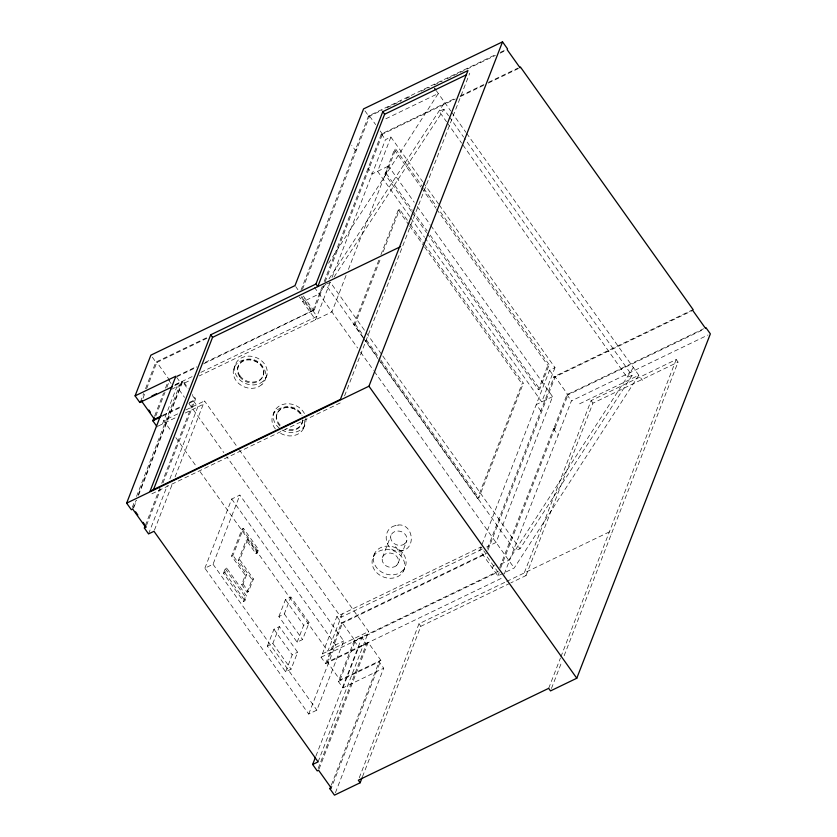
<?xml version="1.0" encoding="UTF-8"?>
<svg xmlns="http://www.w3.org/2000/svg" width="837" height="837" viewBox="0 0 837 837"><rect width="100%" height="100%" fill="white"/><g stroke="black" fill="none" stroke-linecap="round" stroke-linejoin="round"><path stroke-width="0.63" stroke-dasharray="4.18 3.14" d="M140.375 401.98L143.65 393.516M145.523 388.692L155.828 362.107L208.758 336.715M143.064 398.192L144.811 393.38M146.642 388.65L157.189 361.458M154.699 415.937L163.592 392.992M165.475 388.159L167.819 382.111M155.766 416.041L165.015 392.176M166.866 387.405L169.639 380.249L156.875 362.316M162.441 424.024L176.921 386.694L184.475 397.313M132.288 507.337L134.631 501.29M136.515 496.456L180.593 382.802L176.555 377.131M132.717 509.105L135.992 500.641M138.335 494.594L182.288 381.306L187.08 388.044M133.826 507.494L136.64 500.233M138.513 495.399L182.926 380.898L188.158 388.242M145.303 525.626L159.846 488.149M161.719 483.305L193.609 401.09L197.794 406.96L169.179 480.72M146.527 525.333L160.641 488.954M162.985 482.886L195.628 398.747L192.636 394.541M148.547 533.912L167.306 485.554M154.458 530.083L172.746 482.928M175.09 476.881L204.542 400.954L237.813 447.701M233.533 369.441L234.841 366.062M237.656 367.872L237.99 367.024M263.362 374.955L263.697 374.108M265.632 378.408L266.951 375.018M300.985 290.24L368.573 115.945L495.755 54.572M302.481 289.215L369.944 115.307M304.134 298.432L302.827 301.812L319.148 293.933L325.478 284.277L377.79 357.776M204.877 568.187L231.713 499.009L239.874 495.075L343.704 640.954L316.867 710.132L308.707 714.066L204.877 568.187L213.037 564.253L239.874 495.075M307.849 304.95L308.183 304.103M322.308 286.338L312.17 312.494L301.393 297.355M324.201 281.473L381.4 133.983L455.684 98.138M273.165 414.577L274.484 411.187M203.579 363.875L314.22 310.035L312.86 310.684M314.22 310.035L324.61 283.251M325.08 282.038L382.76 133.324M276.744 414.503L277.068 413.666M330.144 282.299L315.612 319.765L299.405 297.009M332.027 277.434L385.459 139.674L390.9 137.059L422.664 181.681M390.9 137.059L377.602 171.334L410.12 217.024M223.51 573.251L225.279 568.689L226.639 568.03L246.716 596.237L244.938 600.799L243.577 601.458L223.51 573.251L224.871 572.602L226.639 568.03M247.606 539.415L239.738 559.712L253.423 578.942L248.495 591.623L247.135 592.282L241.663 584.592L245.272 575.291L231.587 556.061L242.081 528.994L243.441 528.346L258.591 549.616L257.273 553.006L255.913 553.655L246.245 540.074L247.606 539.415L257.273 553.006M231.587 556.061L232.948 555.402L243.441 528.346M411.385 211.311L384.926 174.138L394.373 149.781L395.734 149.122L422.947 187.362M346.068 275.446L331.923 311.898L199.248 375.918M348.422 269.368L388.483 166.082L414.189 202.209M384.926 174.138L386.286 173.479L395.734 149.122M247.135 592.282L252.063 579.602L238.378 560.371L246.245 540.074M301.895 423.501L302.22 422.664M241.663 584.592L243.023 583.933L246.633 574.632L232.948 555.402M303.496 428.513L304.804 425.133M255.913 553.655L257.231 550.275L258.591 549.616M243.577 601.458L245.356 596.886L246.716 596.237M362.85 337.426L353.8 324.704L379.088 259.522M380.961 254.689L398.276 210.024L399.636 209.376L409.45 223.155M353.8 324.704L355.16 324.055L380.448 258.863M383.252 251.623L399.636 209.376M344.572 395.901L469.756 73.154M267.39 646.143L273.95 629.236L279.391 626.61L297.637 652.243L291.077 669.161L285.637 671.787L267.39 646.143L272.831 643.527L279.391 626.61M278.878 616.545L285.438 599.637L290.878 597.011L309.125 622.644L302.565 639.562L297.125 642.188L278.878 616.545L284.308 613.929L290.878 597.011M285.637 671.787L292.197 654.869L297.637 652.243M297.125 642.188L303.685 625.27L309.125 622.644M321.105 657.212L361.898 637.532L366.46 643.946L325.666 663.626L321.105 657.212L336.892 616.503L481.024 546.959L485.586 553.372L485.261 554.209L497.963 572.058L353.831 641.602M342.333 613.877L327.853 651.207L199.29 470.572M325.666 663.626L341.454 622.916L485.586 553.372M327.026 662.967L342.49 623.105L355.191 640.943L339.728 680.816M308.707 714.066L335.543 644.888L343.704 640.954M373.438 556.584L374.746 553.205M382.394 557.62L390.921 535.628M338.368 681.464L379.161 661.785L383.723 668.198L342.929 687.878L338.368 681.464L354.156 640.755L498.287 571.211M315.936 756.02L363.206 634.153M342.929 687.878L358.717 647.168L502.849 577.624M318.091 761.858L368.646 631.527L238.576 448.768M318.154 768.481L366.784 643.098M398.266 562.778L406.792 540.786M319.054 769.025L368.144 642.439L380.845 660.288L331.274 788.088M403.434 571.169A16.698 14.02 21.2 0 0 386.621 549.48A16.698 14.02 21.2 0 0 375.248 570.991A16.698 14.02 21.2 0 0 403.434 571.169L404.742 567.779A16.698 14.02 21.2 0 0 387.939 546.09A16.698 14.02 21.2 0 0 376.556 567.601A16.698 14.02 21.2 0 0 404.742 567.779M331.326 785.116L379.485 660.937M335.417 792.733L383.723 668.198M359.261 777.782L419.002 623.753L505.538 581.997M362.494 776.705L420.823 626.317L509.702 583.431M378.69 359.68L477.519 498.528L521.995 383.848L523.355 383.189L425.29 245.408M477.519 498.528L478.879 497.869L523.355 383.189M427.257 233.617L538.39 389.749L547.837 365.392L549.198 364.733L439.582 210.725M538.39 389.749L539.75 389.09L549.198 364.733M439.299 205.055L555.004 367.631L549.564 370.247L479.716 550.338L497.889 575.877L514.211 567.999L638.819 375.238L577.499 404.826M555.004 367.631L541.717 401.906L425.248 238.273M693.088 309.585L554.115 376.64L553.791 377.487L692.754 310.433M487.479 548.497L553.801 377.508L555.161 376.849L567.988 394.865L704.419 329.035M487.898 550.275L555.161 376.849M430.835 225.582L552.587 396.654L496.038 542.47L486.705 546.969M499.71 567.559L553.539 428.785L555.015 428.303L553.655 428.952L566.952 394.677L703.572 328.763M500.599 568.124L554.9 428.125M555.015 428.303L568.313 394.018M497.889 575.877L499.208 572.498M504.272 573.973L571.389 400.913L707.997 334.999M564.148 655.737L678.043 362.107L676.212 359.533L591.1 400.609L524.244 572.968L526.065 575.532L510.863 582.866M526.065 575.532L592.92 403.172L678.043 362.107M548.674 688.349L560.434 658.028M560.905 656.815L676.212 359.533M551.447 688.485L561.794 661.805M328.543 263.247L438.285 93.482L385.062 119.168M633.347 367.548L508.729 560.309L499.407 564.808M380.825 362.034L515.027 550.579L520.018 548.8L632.061 375.489L464.305 138.074M329.046 278.826L444.667 102.459M334.047 277.047L443.997 109.323L448.506 115.715M500.463 52.302L507.536 48.891M368.238 116.793L382.373 109.971M387.081 107.701L401.216 100.879M405.924 98.609L411.814 95.763M421.241 91.223L429.475 87.247M434.194 84.976L442.438 80.99M447.146 78.72L495.431 55.42M500.139 53.149L504.847 50.879M460.392 95.868L483.912 84.516M488.62 82.246L518.019 68.059M381.076 134.83L455.359 98.986M460.057 96.715L483.587 85.364M488.285 83.093L520.039 67.776M356.646 149.582L355.286 150.241L351.718 145.23M369.473 167.609L368.113 168.258L372.162 173.96L388.483 166.082M156.937 362.411L208.434 337.562M176.994 376.022L196.883 366.418M205.075 362.463L314.105 309.857M176.659 376.859L196.559 367.265M175.257 384.696L182.288 381.306M175.132 384.8L192.709 376.326M200.911 372.36L316.92 316.386L312.745 310.517L312.41 311.364L301.759 296.392M174.766 385.616L181.953 382.143M171.48 389.32L191.024 379.883M162.66 415.33L181.315 406.332M189.476 402.398L195.303 399.584L192.311 395.388M162.294 416.198L180.855 407.242M188.974 403.329L194.969 400.431M177.737 413.886L163.749 420.634L171.313 431.264M185.898 409.952L204.542 400.954M158.088 426.117L177.266 416.868M185.249 413.018L203.224 404.334M151.853 493.82L342.218 401.969M552.587 396.654L536.276 404.533L540.838 410.936L542.198 410.287M238.378 560.371L239.738 559.712M245.272 575.291L246.633 574.632M252.063 579.602L253.423 578.942M482.049 549.218L341.025 617.267L226.827 456.824M341.13 623.764L486.621 553.56M494.761 564.996L493.401 565.645L492.418 568.187L494.751 567.057M322.423 653.833L368.646 631.527M368.144 642.439L327.361 662.119L340.052 679.968L380.845 660.288M506.699 581.433L609.367 531.893L611.188 534.456M399.5 551.028C418.102 550.704 413.175 519.913 395.294 525.646C380.437 529.036 384.989 553.466 400.18 550.924M443.997 109.323L438.996 111.112L446.519 121.752M326.482 283.921L330.479 282.487L382.028 354.93M632.061 375.489L627.059 377.278L462.317 144.11M395.294 525.646L396.183 525.5M401.488 550.704L402.377 550.568M397.491 525.28L398.171 525.176M436.234 90.595L450.735 110.976M451.488 112.032L465.885 132.267M466.648 133.334L642.471 380.364M591.1 400.609L592.92 403.172M423.417 182.748L438.546 203.998M423.7 188.419L436.558 206.477M394.373 149.781L420.833 186.954M421.586 188.022L435.951 208.193M436.705 209.26L547.837 365.392M369.609 116.155L375.646 124.629M380.176 130.99L382.436 134.171M364.984 110.913L368.573 115.945M381.4 133.983L385.459 139.674M549.564 370.247L554.115 376.64M566.952 394.677L571.389 400.913M417.224 206.457L430.072 224.525M386.286 173.479L411.992 209.595M412.746 210.652L427.111 230.834M430.134 235.082L539.75 389.09M412.139 212.378L426.504 232.55M410.883 218.08L424.495 237.206M410.203 224.211L424.537 244.352M398.276 210.024L408.843 224.871M409.596 225.927L423.93 246.068M424.683 247.124L521.995 383.848M553.539 428.785L558.101 435.188M382.791 355.987L520.018 548.8M355.16 324.055L362.703 334.654M366.47 339.948L380.05 359.031M380.804 360.088L478.879 497.869M363.603 338.483L377.937 358.623M314.356 287.206L357.64 348.025M360.663 352.272L373.522 370.331M374.275 371.398L514.211 567.999M303.318 296.005L313.77 310.705M295.743 286.631L297.93 289.717M395.577 546.666L400.117 553.037M419.002 623.753L420.823 626.317M189.016 403.696L223.803 452.566M152.303 357.148L155.828 362.107M168.614 380.061L171.397 383.974M336.892 616.503L341.454 622.916M354.156 640.755L358.717 647.168M231.713 499.009L335.543 644.888M242.081 528.994L257.231 550.275M175.854 437.636L196.266 466.324M285.438 599.637L303.685 625.27M284.308 613.929L302.565 639.562M243.023 583.933L248.495 591.623M273.95 629.236L292.197 654.869M225.279 568.689L245.356 596.886M224.871 572.602L244.938 600.799M272.831 643.527L291.077 669.161M213.037 564.253L316.867 710.132M449.26 116.772L463.552 137.006M447.272 122.819L461.564 143.054M304.553 421.283A16.698 14.02 21.2 0 1 296.591 434.748A16.698 14.02 21.2 0 1 278.439 431.913M275.394 428.973A16.698 14.02 21.2 0 1 279.16 408.749A16.698 14.02 21.2 0 1 302.471 415.79M305.871 417.893A16.698 14.02 21.2 0 1 284.8 431.317A16.698 14.02 21.2 0 1 277.507 407.305A16.698 14.02 21.2 0 1 304.741 414.179M302.743 419.766A13.361 11.216 21.2 0 1 295.953 428.837L292.762 429.59A13.361 11.216 21.2 0 1 285.982 428.764M280.186 425.091A13.361 11.216 21.2 0 1 282.843 407.682A13.361 11.216 21.2 0 1 302.052 415.769M302.408 420.603A13.361 11.216 21.2 0 1 295.618 429.684L292.437 430.438A13.361 11.216 21.2 0 1 285.658 429.611M279.851 425.939A13.361 11.216 21.2 0 1 281.567 408.979A13.361 11.216 21.2 0 1 300.797 414.692M263.184 381.264L259.962 383.388A16.698 14.02 21.2 0 1 234.705 371.011A16.698 14.02 21.2 0 1 255.515 357.294A16.698 14.02 21.2 0 1 263.184 381.264M261.876 384.643L258.654 386.767A16.698 14.02 21.2 0 1 233.397 374.39A16.698 14.02 21.2 0 1 254.197 360.684A16.698 14.02 21.2 0 1 261.876 384.643M404.721 543.799L403.047 544.782A8.349 7.01 21.2 0 1 390.712 538.086A8.349 7.01 21.2 0 1 401.551 531.736A8.349 7.01 21.2 0 1 404.721 543.799M396.194 565.791L394.52 566.775A8.349 7.01 21.2 0 1 382.185 560.079A8.349 7.01 21.2 0 1 393.024 553.728A8.349 7.01 21.2 0 1 396.194 565.791M239.968 375.813A13.361 11.216 21.2 0 0 262.598 376.828A13.361 11.216 21.2 0 0 249.96 359.063A13.361 11.216 21.2 0 0 239.968 375.813M239.633 376.66A13.361 11.216 21.2 0 0 262.274 377.675A13.361 11.216 21.2 0 0 249.635 359.91A13.361 11.216 21.2 0 0 239.633 376.66"/><path stroke-width="1.26" d="M172.432 386.736L139.8 402.482L135.092 395.87L150.88 355.16L295.011 285.605L363.551 108.904L502.524 41.85L507.536 48.891L507.201 49.739L520.039 67.776L520.373 66.929L693.088 309.585L692.754 310.433L705.591 328.47L705.915 327.623L710.362 333.858L576.787 678.232L550.505 690.912L548.674 688.349L358.32 780.21L360.14 782.773L334.476 795.15L329.914 788.736L330.856 786.32M139.8 402.482L142.478 400.515M157 426.64L152.815 420.77L154.228 417.15M154.175 420.122L154.51 419.274L161.499 415.895M329.914 788.736L331.274 788.088L318.573 770.239L317.223 770.898L312.651 764.484L318.091 761.858L153.987 531.296L148.547 533.912L144.372 528.042L145.732 527.394L132.717 509.105L131.357 509.754L126.638 503.142L175.885 376.19L135.092 395.87M210.715 334.8L150.032 491.256L340.397 399.406L467.935 70.59L382.812 111.666L315.957 284.025L210.715 334.8L212.546 337.363L153.265 490.189M144.372 528.042L145.303 525.626M145.732 527.394L146.056 526.546M466.261 74.849L384.633 114.23L317.788 286.589L315.957 284.025M126.638 503.142L368.95 386.223L502.524 41.85M312.651 764.484L315.465 757.234M360.14 782.773L362.023 777.918M212.546 337.363L400.567 246.643M151.842 395.995L156.519 393.735M152.815 420.77L159.982 417.318M434.633 88.356L435.543 89.632M382.812 111.666L384.633 114.23M368.95 386.223L576.787 678.232M148.86 410.025L150.357 412.128M154.51 419.274L141.725 401.321L140.135 401.645M135.594 511.846L137.843 514.996M143.064 522.34L144.56 524.443"/></g></svg>
